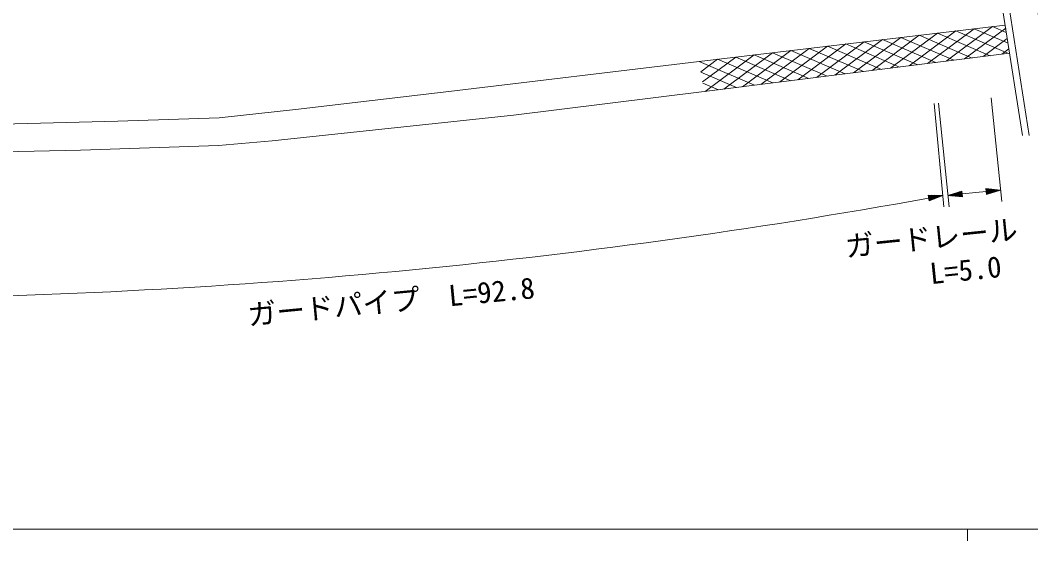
# Model space of a CAD drawing. Units: millimetres, scale not verified. Extents: x 40000 to 680000, y 20000 to 380000.
# Drawn here: x 85907 to 173486, y 204000 to 249085 of the extents above; entities that cross this region are included whole.
import ezdxf
from ezdxf.enums import TextEntityAlignment as Align

# ---------------------------------------------------------------- set-up
doc = ezdxf.new("R2010")
doc.units = ezdxf.units.MM
doc.header["$LTSCALE"] = 1000
for name, color, linetype, lineweight in [('M-BGD', 7, 'Continuous', 13), ('M-STR-HTXT', 7, 'Continuous', 13), ('M-TTL-BAND', 7, 'Continuous', 13)]:
    doc.layers.add(name, color=color, linetype=linetype, lineweight=lineweight)
doc.styles.add('@ＭＳ ゴシック', font='')
doc.styles.add('ＭＳ ゴシック', font='')
doc.styles.get('@ＭＳ ゴシック').set_extended_font_data('@MS Gothic')
doc.styles.get('ＭＳ ゴシック').set_extended_font_data('MS Gothic')

msp = doc.modelspace()

# ---------------------------------------------------------------- linework, layer by layer
at = {"layer": 'M-BGD'}
for p, q in [((144747, 245519), (171265, 248665)), ((161332, 244929), (165402, 247969)), ((162937, 245129), (166991, 248158)), ((164542, 245330), (168579, 248346)), ((165402, 247969), (169969, 246008)), ((166148, 245531), (170168, 248535)), ((166991, 248158), (171540, 246205)), ((167753, 245731), (171309, 248388)), ((168579, 248346), (171513, 247087)), ((170168, 248535), (171366, 248020)), ((153307, 243926), (157457, 247027)), ((154912, 244126), (159046, 247215)), ((156517, 244327), (160635, 247404)), ((157457, 247027), (162116, 245027)), ((158122, 244527), (162224, 247592)), ((159046, 247215), (163687, 245223)), ((159727, 244728), (163813, 247781)), ((160635, 247404), (165257, 245419)), ((162224, 247592), (166828, 245616)), ((163813, 247781), (168399, 245812)), ((169358, 245932), (171449, 247494)), ((171649, 246218), (145173, 242909)), ((146886, 243123), (151102, 246273)), ((148491, 243324), (152691, 246461)), ((150096, 243524), (154280, 246650)), ((151102, 246273), (155834, 244241)), ((151702, 243725), (155869, 246838)), ((152691, 246461), (157404, 244438)), ((154280, 246650), (158975, 244634)), ((155869, 246838), (160546, 244830)), ((170963, 246133), (171589, 246600)), ((144747, 245519), (149551, 243456)), ((144892, 244629), (146335, 245707)), ((145037, 243739), (147924, 245896)), ((145281, 242922), (149513, 246084)), ((146335, 245707), (151122, 243652)), ((147924, 245896), (152693, 243849)), ((149513, 246084), (154263, 244045)), ((144899, 244583), (147981, 243260)), ((145052, 243646), (146410, 243064))]:
    msp.add_line(p, q, dxfattribs=at)
for points in [[(172765, 239091), (169720, 258532), (169045, 263184)], [(173351, 239091), (170306, 258532), (169631, 263184)], [(82069, 240015), (94356, 240334), (103163, 240618), (109768, 241364), (123049, 242909), (144747, 245519)], [(145173, 242909), (128660, 240849), (107744, 238630), (103092, 238239), (91124, 237831), (81714, 237618)]]:
    msp.add_lwpolyline(points, dxfattribs=at)
at = {"layer": 'M-STR-HTXT'}
for p, q in [((165108, 241871), (165960, 232911)), ((165487, 241910), (166408, 232914)), ((170044, 242376), (170964, 233381)), ((165865, 233907), (164591, 233926)), ((164591, 233926), (164681, 233435)), ((164846, 233923), (164600, 233877)), ((164609, 233828), (165100, 233919)), ((165355, 233915), (164618, 233779)), ((164627, 233730), (165610, 233911)), ((165865, 233907), (164636, 233681)), ((165865, 233907), (164681, 233435)), ((166306, 233909), (167524, 234285)), ((166306, 233909), (167549, 234037)), ((166306, 233909), (167575, 233788)), ((167544, 234086), (166550, 233984)), ((167555, 233987), (166560, 233885)), ((166793, 234060), (167539, 234136)), ((166814, 233861), (167560, 233937)), ((167534, 234186), (167037, 234135)), ((167565, 233887), (167067, 233836)), ((167280, 234210), (167529, 234235)), ((167321, 233812), (167570, 233838)), ((167575, 233788), (167524, 234285)), ((167549, 234037), (169619, 234248)), ((170863, 234376), (169594, 234497)), ((169594, 234497), (169645, 234000)), ((169847, 234473), (169599, 234447)), ((169604, 234398), (170101, 234449)), ((170355, 234424), (169609, 234348)), ((169614, 234298), (170609, 234400)), ((170863, 234376), (169619, 234248)), ((169624, 234199), (170619, 234300)), ((170375, 234225), (169629, 234149)), ((169634, 234099), (170132, 234150)), ((169888, 234075), (169639, 234049)), ((170863, 234376), (169645, 234000)), ((164645, 233631), (165628, 233812)), ((165392, 233718), (164654, 233582)), ((164663, 233533), (165155, 233624)), ((164918, 233529), (164672, 233484))]:
    msp.add_line(p, q, dxfattribs=at)
msp.add_arc((67658, 767562), 542617, 270.44898, 280.29532, dxfattribs=at)
at = {"layer": 'M-TTL-BAND'}
for p, q in [((40000, 205000), (579000, 205000)), ((168000, 205000), (168000, 204000))]:
    msp.add_line(p, q, dxfattribs=at)

# ---------------------------------------------------------------- texts
at = {"layer": 'M-BGD', "style": '@ＭＳ ゴシック'}
msp.add_text('八\u3000方\u3000原\u3000橋', height=1833, rotation=278.366, dxfattribs=at).set_placement((174710, 251491), align=Align.MIDDLE_CENTER)
at = {"layer": 'M-STR-HTXT', "style": 'ＭＳ ゴシック'}
for s, rotation, p in [('ガードレール', 5.845, (165015, 228790)), ('L=5.0', 5.845, (167986, 225994)), ('ガードパイプ  L=92.8', 5.431, (118186, 223285))]:
    msp.add_text(s, height=1833, rotation=rotation, dxfattribs=at).set_placement(p, align=Align.BOTTOM_CENTER)

doc.saveas('drawing.dxf')
